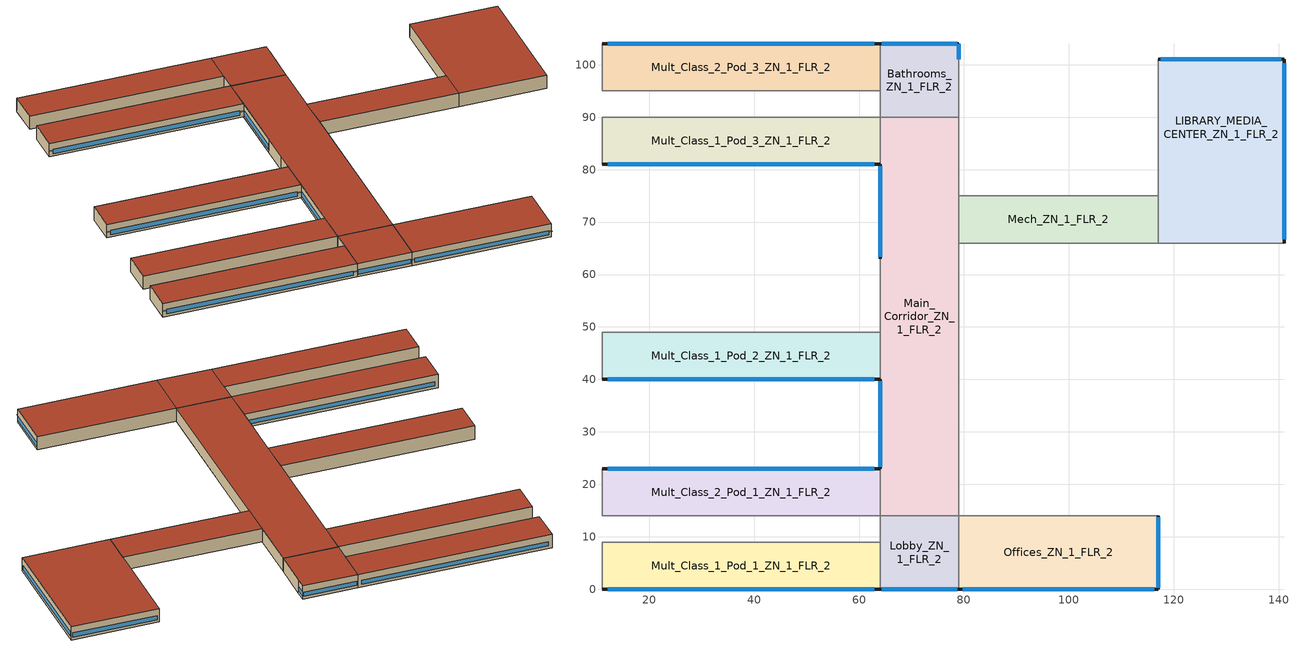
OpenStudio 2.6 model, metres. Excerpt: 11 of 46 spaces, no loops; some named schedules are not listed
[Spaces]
Bathrooms_ZN_1_FLR_2
 floor to Bathrooms_ZN_1_FLR_1: 79,104 79,90 64,90 64,104 z4
 wall outside (BTAP-Ext-Wall-Mass:U-0.21-:{ "cond"=>0.215}): 79,101 79,104 64,104 z4:8
 wall to Auditorium_ZN_1_FLR_1: 79,90 79,101 z4:8
 wall to Mult_Class_2_Pod_3_ZN_1_FLR_2: 64,104 64,95 z4:8
 wall to Corridor_Pod_3_ZN_1_FLR_2: 64,95 64,90 z4:8
 wall to Main_Corridor_ZN_1_FLR_2: 64,90 79,90 z4:8
 window: 79,101.08 79,103.92 z4.79:6.06; 78.68,104 64.32,104 z4.79:6.04
 roof outside (BTAP-Ext-Roof-Metal:U-0.138-:{ "cond"=>0.121}): 79,90 79,104 64,104 64,90 z8
Offices_ZN_1_FLR_2
 floor to Offices_ZN_1_FLR_1: 117,14 117,0 79,0 79,14 z4
 wall outside (BTAP-Ext-Wall-Mass:U-0.21-:{ "cond"=>0.215}): 79,0 117,0 117,14 z4:8
 wall to Lobby_ZN_1_FLR_2: 79,14 79,0 z4:8
 wall to Gym_ZN_1_FLR_1: 117,14 79,14 z4:8
 window: 79.77,0 116.23,0 / 117,0.3 117,13.7 z4.79:6.04
 roof outside (BTAP-Ext-Roof-Metal:U-0.138-:{ "cond"=>0.121}): 117,0 117,14 79,14 79,0 z8
Mech_ZN_1_FLR_2
 floor to Mech_ZN_1_FLR_1: 117,75 117,66 79,66 79,75 z4
 wall to Gym_ZN_1_FLR_1: 79,66 117,66 z4:8
 wall to Main_Corridor_ZN_1_FLR_2: 79,75 79,66 z4:8
 wall to Auditorium_ZN_1_FLR_1: 117,75 79,75 z4:8
 wall to LIBRARY_MEDIA_CENTER_ZN_1_FLR_2: 117,66 117,75 z4:8
 roof outside (BTAP-Ext-Roof-Metal:U-0.138-:{ "cond"=>0.121}): 117,66 117,75 79,75 79,66 z8
LIBRARY_MEDIA_CENTER_ZN_1_FLR_2
 floor to Kitchen_ZN_1_FLR_1: 141,75 141,66 117,66 117,75 z4
 floor to Cafeteria_ZN_1_FLR_1: 141,101 141,75 117,75 117,101 z4
 wall outside (BTAP-Ext-Wall-Mass:U-0.21-:{ "cond"=>0.215}): 141,66 141,101 117,101 z4:8
 wall to Auditorium_ZN_1_FLR_1: 117,101 117,75 z4:8
 wall to Aux_Gym_ZN_1_FLR_1: 117,66 141,66 z4:8
 window: 141,66.71 141,100.29 / 140.5,101 117.5,101 z4.79:6.04
 roof outside (BTAP-Ext-Roof-Metal:U-0.138-:{ "cond"=>0.121}): 141,66 141,101 117,101 117,66 z8
Main_Corridor_ZN_1_FLR_2
 floor to Main_Corridor_ZN_1_FLR_1: 79,90 79,14 64,14 64,90 z4
 wall outside (BTAP-Ext-Wall-Mass:U-0.21-:{ "cond"=>0.215}): 64,81 64,63 / 64,40 64,23 z4:8
 wall to Gym_ZN_1_FLR_1: 79,14 79,66 z4:8
 wall to Mult_Class_1_Pod_2_ZN_1_FLR_2: 64,49 64,40 z4:8
 wall to Auditorium_ZN_1_FLR_1: 79,75 79,90 z4:8
 wall to Corridor_Pod_2_ZN_1_FLR_2: 64,54 64,49 z4:8
 wall to Mult_Class_2_Pod_1_ZN_1_FLR_2: 64,23 64,14 z4:8
 wall to Mult_Class_2_Pod_2_ZN_1_FLR_2: 64,63 64,54 z4:8
 wall to Mult_Class_1_Pod_3_ZN_1_FLR_2: 64,90 64,81 z4:8
 wall to Lobby_ZN_1_FLR_2: 64,14 79,14 z4:8
 window: 64,39.64 64,23.36 / 64,80.62 64,63.38 z4.79:6.04
 roof outside (BTAP-Ext-Roof-Metal:U-0.138-:{ "cond"=>0.121}): 79,14 79,90 64,90 64,14 z8
Mult_Class_2_Pod_1_ZN_1_FLR_2
 floor to Mult_Class_2_Pod_1_ZN_1_FLR_1: 64,23 64,14 11,14 11,23 z4
 wall outside (BTAP-Ext-Wall-Mass:U-0.21-:{ "cond"=>0.215}): 64,23 11,23 z4:8
 wall to Corridor_Pod_1_ZN_1_FLR_2: 11,14 64,14 z4:8
 wall to Corner_Class_2_Pod_1_ZN_1_FLR_2: 11,23 11,14 z4:8
 window: 62.94,23 12.06,23 z4.79:6.04
 roof outside (BTAP-Ext-Roof-Metal:U-0.138-:{ "cond"=>0.121}): 64,14 64,23 11,23 11,14 z8
Mult_Class_1_Pod_1_ZN_1_FLR_2
 floor to Mult_Class_1_Pod_1_ZN_1_FLR_1: 64,9 64,0 11,0 11,9 z4
 wall outside (BTAP-Ext-Wall-Mass:U-0.21-:{ "cond"=>0.215}): 11,0 64,0 z4:8
 wall to Lobby_ZN_1_FLR_2: 64,0 64,9 z4:8
 wall to Corridor_Pod_1_ZN_1_FLR_2: 64,9 11,9 z4:8
 wall to Corner_Class_1_Pod_1_ZN_1_FLR_2: 11,9 11,0 z4:8
 window: 12.06,0 62.94,0 z4.79:6.04
 roof outside (BTAP-Ext-Roof-Metal:U-0.138-:{ "cond"=>0.121}): 64,0 64,9 11,9 11,0 z8
Mult_Class_1_Pod_2_ZN_1_FLR_2
 floor to Mult_Class_1_Pod_2_ZN_1_FLR_1: 64,49 64,40 11,40 11,49 z4
 wall outside (BTAP-Ext-Wall-Mass:U-0.21-:{ "cond"=>0.215}): 11,40 64,40 z4:8
 wall to Corner_Class_1_Pod_2_ZN_1_FLR_2: 11,49 11,40 z4:8
 wall to Corridor_Pod_2_ZN_1_FLR_2: 64,49 11,49 z4:8
 window: 12.06,40 62.94,40 z4.79:6.04
 roof outside (BTAP-Ext-Roof-Metal:U-0.138-:{ "cond"=>0.121}): 64,40 64,49 11,49 11,40 z8
Mult_Class_1_Pod_3_ZN_1_FLR_2
 floor to Mult_Class_1_Pod_3_ZN_1_FLR_1: 64,90 64,81 11,81 11,90 z4
 wall outside (BTAP-Ext-Wall-Mass:U-0.21-:{ "cond"=>0.215}): 11,81 64,81 z4:8
 wall to Corridor_Pod_3_ZN_1_FLR_2: 64,90 11,90 z4:8
 wall to Corner_Class_1_Pod_3_ZN_1_FLR_2: 11,90 11,81 z4:8
 window: 12.06,81 62.94,81 z4.79:6.04
 roof outside (BTAP-Ext-Roof-Metal:U-0.138-:{ "cond"=>0.121}): 64,81 64,90 11,90 11,81 z8
Mult_Class_2_Pod_3_ZN_1_FLR_2
 floor to Mult_Class_2_Pod_3_ZN_1_FLR_1: 64,104 64,95 11,95 11,104 z4
 wall outside (BTAP-Ext-Wall-Mass:U-0.21-:{ "cond"=>0.215}): 64,104 11,104 z4:8
 wall to Corner_Class_2_Pod_3_ZN_1_FLR_2: 11,104 11,95 z4:8
 wall to Corridor_Pod_3_ZN_1_FLR_2: 11,95 64,95 z4:8
 window: 62.94,104 12.06,104 z4.79:6.04
 roof outside (BTAP-Ext-Roof-Metal:U-0.138-:{ "cond"=>0.121}): 64,95 64,104 11,104 11,95 z8
Lobby_ZN_1_FLR_2
 floor to Lobby_ZN_1_FLR_1: 79,14 79,0 64,0 64,14 z4
 wall outside (BTAP-Ext-Wall-Mass:U-0.21-:{ "cond"=>0.215}): 64,0 79,0 z4:8
 wall to Corridor_Pod_1_ZN_1_FLR_2: 64,14 64,9 z4:8
 window: 64.32,0 78.68,0 z4.79:6.04
 roof outside (BTAP-Ext-Roof-Metal:U-0.138-:{ "cond"=>0.121}): 79,0 79,14 64,14 64,0 z8
shading: 63.97,81 11.03,81 11.03,80.54 63.97,80.54 z6.06; 63.97,40 11.03,40 11.03,39.54 63.97,39.54 z6.06; 63.97,0 11.03,0 11.03,-0.46 63.97,-0.46 z6.06; 78.97,0 64.03,0 64.03,-0.46 78.97,-0.46 z6.07; 116.97,0 79.03,0 79.03,-0.46 116.97,-0.46 z6.06
[Site]
Edmonton Intl AP: Latitude {deg}=53.31; Longitude {deg}=-113.579; Time Zone {hr}=-7; Elevation {m}=723.3; Terrain=City
[Building]
SecondarySchool-CAN_AB_Edmonton.Intl.AP.711230_CWEC2016.epw created: 2019-07-24 20:55:42 +0000: North Axis {deg}=0; Default Construction Set=BTAP-Mass at hdd = 5120.0; Standards Number of Stories=2; Standards Number of Above Ground Stories=2; Standards Building Type=NECB2017_SecondarySchool
[ClimateZones]
Climate Zone Institution Name 1=ASHRAE; Climate Zone Document Name 1=ANSI/ASHRAE Standard 169; Climate Zone Document Year 1=2006; Climate Zone Institution Name 2=CEC; Climate Zone Document Name 2=California Climate Zone Descriptions; Climate Zone Document Year 2=1995
[Site:WaterMainsTemperature]
Calculation Method=Correlation; Annual Average Outdoor Air Temperature {C}=2.68333; Maximum Difference In Monthly Average Outdoor Air Temperatures {deltaC}=28.8
[Site:GroundTemperature:BuildingSurface]
19.527, 19.502, 19.536, 19.598, 20.002, 21.64, 22.225, 22.375, 21.449, 20.121, 19.802, 19.633
[SizingPeriod:DesignDay] Barometric Pressure {Pa}=92932; Sky Clearness=0; Rain Indicator=0; Snow Indicator=0; Day of Month=21; Daylight Saving Time Indicator=0; Humidity Indicating Type=Wetbulb; Dry-Bulb Temperature Range Modifier Type=DefaultMultipliers
Name | Maximum Dry-Bulb Temperature {C} | Daily Dry-Bulb Temperature Range {deltaC} | Humidity Indicating Conditions at Maximum Dry-Bulb | Wind Speed {m/s} | Wind Direction {deg} | Month | Day Type | Solar Model Indicator | ASHRAE Taub | ASHRAE Taud
Edmonton Intl AP Ann Htg 99.6% Condns DB | -32.6 | 0 | -32.6 | 2.1 | 180 | 1 | WinterDesignDay | ASHRAEClearSky
Edmonton Intl AP Ann Clg .4% Condns DB=>MWB | 27.8 | 12.5 | 17.9 | 3.8 | 150 | 7 | SummerDesignDay | ASHRAETau | 0.353 | 2.421
[Material:NoMass] Roughness=Smooth; Thermal Absorptance=0.9; Solar Absorptance=0.7
Name | Thermal Resistance {m2-K/W} | Visible Absorptance
Typical Carpet Pad | 0.21648 | 0.8
Typical Insulation 1 | 5.91238 | 0.7
Typical Insulation 2 | 4.49096 | 0.7
Typical Insulation 3 | 7.24636 | 0.7
Typical Carpet Pad 2 | 1.25503 | 0.8
Typical Carpet Pad 3 | 3.45515 | 0.8
Typical Insulation 4 | 0.526298 | 0.7
Typical Insulation 5 | 0.526316 | 0.7
Typical Insulation 6 R-24.87 | 4.38022 | 0.7
Typical Insulation 6 R-46.93 | 8.26445 | 0.7
[Material]
Name | Roughness | Thickness {m} | Conductivity {W/m-K} | Density {kg/m3} | Specific Heat {J/kg-K} | Thermal Absorptance | Solar Absorptance | Visible Absorptance
100mm Normalweight concrete floor | MediumSmooth | 0.1016 | 2.31 | 2322 | 832
G01 13mm gypsum board | Smooth | 0.0127 | 0.16 | 800 | 1090 | 0.9 | 0.7 | 0.5
G05 25mm wood | MediumSmooth | 0.0254 | 0.15 | 608 | 1630 | 0.9 | 0.5 | 0.5
4 in. Normalweight Concrete Floor | MediumRough | 0.1016 | 2.31 | 2322 | 832 | 0.9 | 0.7 | 0.7
1IN Stucco; 1IN Stucco 1 | Smooth | 0.0253 | 0.6918 | 1858 | 837 | 0.9 | 0.7 | 0.92
8IN CONCRETE HW RefBldg; 8IN CONCRETE HW RefBldg 1 | Rough | 0.2032 | 1.311 | 2240 | 836.8 | 0.9 | 0.7 | 0.7
1/2IN Gypsum; 1/2IN Gypsum 1 | Smooth | 0.0127 | 0.16 | 784.9 | 830 | 0.9 | 0.4 | 0.4
Metal Roof Surface; F08 Metal surface; Metal Roof Surface 1 | Smooth | 0.0008 | 45.28 | 7824 | 500 | 0.9 | 0.7 | 0.7
6 in. Normalweight Concrete Floor | MediumRough | 0.1524 | 2.31 | 2322 | 832 | 0.9 | 0.7 | 0.7
[Construction]
BTAP-Int-Floor: 100mm Normalweight concrete floor, Typical Carpet Pad
BTAP-Int-Wall: G01 13mm gypsum board, G01 13mm gypsum board
BTAP-Int-Ceiling: Typical Carpet Pad, 100mm Normalweight concrete floor
BTAP-Ext-DaylightDiffuser: SimpleGlazing
BTAP-Int-Door: G05 25mm wood
BTAP-Ext-Floor-Mass:U-0.162: Typical Insulation 1, 4 in. Normalweight Concrete Floor, Typical Carpet Pad
BTAP-Ext-Wall-Mass:U-0.21: 1IN Stucco, 8IN CONCRETE HW RefBldg, Typical Insulation 2, 1/2IN Gypsum
BTAP-Ext-Roof-Metal:U-0.138: Metal Roof Surface, Typical Insulation 3
BTAP-Grnd-Floor-Mass:U-0.757: 6 in. Normalweight Concrete Floor, Typical Carpet Pad 2
BTAP-Grnd-Roof-Mass:U-0.284: 6 in. Normalweight Concrete Floor, Typical Carpet Pad 3
BTAP-Ext-Door:U-1.9000000000000001: F08 Metal surface, Typical Insulation 4
BTAP-Ext-OverHeadDoor:U-1.9000000000000001: Typical Insulation 5
BTAP-Ext-DaylightDiffuser:U=0.190 SHGC=0.600: SimpleGlazing:U=0.190 SHGC=0.600
BTAP-Ext-Wall-Mass:U-0.21-:{ "cond"=>0.215}: 1IN Stucco 1, 8IN CONCRETE HW RefBldg 1, Typical Insulation 6 R-24.87, 1/2IN Gypsum 1
BTAP-Ext-Roof-Metal:U-0.138-:{ "cond"=>0.121}: Metal Roof Surface 1, Typical Insulation 6 R-46.93
[DefaultConstructionSet]
BTAP-Mass at hdd = 5120.0: Default Exterior Surface Constructions=BTAP-Mass at hdd = 5120.0; Default Interior Surface Constructions=Default Surface Constructions 2; Default Ground Contact Surface Constructions=BTAP-Mass at hdd = 5120.0 1; Default Exterior SubSurface Constructions=BTAP-Mass at hdd = 5120.0; Default Interior SubSurface Constructions=Default Sub Surface Constructions 2; Interior Partition Construction=BTAP-Int-Door
[DefaultSurfaceConstructions]
Name | Floor Construction | Wall Construction | Roof Ceiling Construction
Default Surface Constructions 2 | BTAP-Int-Floor | BTAP-Int-Wall | BTAP-Int-Ceiling
BTAP-Mass at hdd = 5120.0 | BTAP-Ext-Floor-Mass:U-0.162 | BTAP-Ext-Wall-Mass:U-0.21 | BTAP-Ext-Roof-Metal:U-0.138
BTAP-Mass at hdd = 5120.0 1 | BTAP-Grnd-Floor-Mass:U-0.757 | BTAP-Grnd-Roof-Mass:U-0.284 | BTAP-Grnd-Roof-Mass:U-0.284
[DefaultSubSurfaceConstructions]
Name | Fixed Window Construction | Operable Window Construction | Door Construction | Glass Door Construction | Overhead Door Construction | Skylight Construction | Tubular Daylight Dome Construction | Tubular Daylight Diffuser Construction
Default Sub Surface Constructions 2 | BTAP-Ext-DaylightDiffuser | BTAP-Ext-DaylightDiffuser | BTAP-Int-Door
BTAP-Mass at hdd = 5120.0 | BTAP-Ext-DaylightDiffuser:U=0.190 SHGC=0.600 | BTAP-Ext-DaylightDiffuser:U=0.190 SHGC=0.600 | BTAP-Ext-Door:U-1.9000000000000001 | BTAP-Ext-DaylightDiffuser:U=0.190 SHGC=0.600 | BTAP-Ext-OverHeadDoor:U-1.9000000000000001 | BTAP-Ext-DaylightDiffuser:U=0.190 SHGC=0.600 | BTAP-Ext-DaylightDiffuser:U=0.190 SHGC=0.600 | BTAP-Ext-DaylightDiffuser:U=0.190 SHGC=0.600
[WindowMaterial:SimpleGlazingSystem] Solar Heat Gain Coefficient=0.3; Visible Transmittance=0.21
Name | U-Factor {W/m2-K}
SimpleGlazing | 2.2
SimpleGlazing:U=0.190 SHGC=0.600 | 1.9
[Space] Building Story=Building Story 2; Part of Total Floor Area=Yes
Name | Space Type | Thermal Zone
Bathrooms_ZN_1_FLR_2 | Space Function Washroom - other-sch-D | WET_ST=Washroom - other-sch-D_FL=Building Story 2_SCHD
LIBRARY_MEDIA_CENTER_ZN_1_FLR_2 | Space Function Library reading area | ALL_ST=Library reading area_FL=Building Story 2_SCH=C
Mult_Class_1_Pod_3_ZN_1_FLR_2; Mult_Class_1_Pod_1_ZN_1_FLR_2; Mult_Class_1_Pod_2_ZN_1_FLR_2 | Space Function Classroom/Lecture hall/Training room other | ALL_ST=Classroom/Lecture hall/Training room other_FL=Building Story 2_SCH=D 1
Offices_ZN_1_FLR_2 | Space Function Office enclosed <= 25 m2 | ALL_ST=Office enclosed <= 25 m2_FL=Building Story 2_SCH=A
Mult_Class_2_Pod_3_ZN_1_FLR_2; Mult_Class_2_Pod_1_ZN_1_FLR_2 | Space Function Classroom/Lecture hall/Training room other | ALL_ST=Classroom/Lecture hall/Training room other_FL=Building Story 2_SCH=D 2
Mech_ZN_1_FLR_2 | Space Function Electrical/Mechanical room-sch-D | WILD_ST=Electrical/Mechanical room-sch-D_FL=Building Story 2_SCH=D
Main_Corridor_ZN_1_FLR_2 | Space Function Corridor/Transition area other-sch-D | WILD_ST=Corridor/Transition area other-sch-D_FL=Building Story 2_SCH=D
Lobby_ZN_1_FLR_2 | Space Function Lobby - other | ALL_ST=Lobby - other_FL=Building Story 2_SCH=C
[BuildingStory]
Building Story 2: Nominal Z Coordinate {m}=4
[SpaceType] Standards Building Type=Space Function
Name | Default Schedule Set | Design Specification Outdoor Air Object | Standards Space Type
Space Function Washroom - other-sch-D | Space Function Washroom - other-sch-D Schedule Set | Space Function Washroom - other-sch-D Ventilation | Washroom - other-sch-D
Space Function Classroom/Lecture hall/Training room other | Space Function Classroom/Lecture hall/Training room other Schedule Set | Space Function Classroom/Lecture hall/Training room other Ventilation | Classroom/Lecture hall/Training room other
Space Function Library reading area | Space Function Library reading area Schedule Set | Space Function Library reading area Ventilation | Library reading area
[People:Definition] Number of People Calculation Method=People/Area; Fraction Radiant=0.3
Name | People per Space Floor Area {person/m2}
Space Function Electrical/Mechanical room-sch-D People Definition | 0.00500182
Space Function Library reading area People Definition; Space Function Office enclosed <= 25 m2 People Definition | 0.0500182
Space Function Lobby - other People Definition | 0.100036
Space Function Washroom - other-sch-D People Definition | 0.0333454
[People] Work Efficiency Schedule=Work Efficiency Schedule; Clothing Insulation Schedule=Clothing Schedule; Air Velocity Schedule=Air Velocity Schedule; Multiplier=1
Name | People Definition | Space or SpaceType
Space Function Electrical/Mechanical room-sch-D People | Space Function Electrical/Mechanical room-sch-D People Definition | Space Function Electrical/Mechanical room-sch-D
Space Function Library reading area People | Space Function Library reading area People Definition | Space Function Library reading area
Space Function Lobby - other People | Space Function Lobby - other People Definition | Space Function Lobby - other
Space Function Washroom - other-sch-D People | Space Function Washroom - other-sch-D People Definition | Space Function Washroom - other-sch-D
[Lights:Definition] Design Level Calculation Method=Watts/Area; Fraction Radiant=0.5; Fraction Visible=0.2
Name | Watts per Space Floor Area {W/m2}
Space Function Electrical/Mechanical room-sch-D Lights Definition | 4.60167
Space Function Library reading area Lights Definition-new | 10.3
Space Function Lobby - other Lights Definition-new | 9
Space Function Office enclosed <= 25 m2 Lights Definition-new | 8
Space Function Washroom - other-sch-D Lights Definition-new | 6.8
[Lights] Fraction Replaceable=1
Name | Lights Definition | Space or SpaceType
Space Function Electrical/Mechanical room-sch-D Lights | Space Function Electrical/Mechanical room-sch-D Lights Definition | Space Function Electrical/Mechanical room-sch-D
Space Function Library reading area Lights | Space Function Library reading area Lights Definition-new | Space Function Library reading area
Space Function Lobby - other Lights | Space Function Lobby - other Lights Definition-new | Space Function Lobby - other
Space Function Washroom - other-sch-D Lights | Space Function Washroom - other-sch-D Lights Definition-new | Space Function Washroom - other-sch-D
[ElectricEquipment:Definition] Design Level Calculation Method=Watts/Area; Fraction Radiant=0.5
Name | Watts per Space Floor Area {W/m2}
Space Function Washroom - other-sch-D Elec Equip Definition - 30.0 percent reduction; Space Function Electrical/Mechanical room-sch-D Elec Equip Definition - 30.0 percent reduction; Space Function Library reading area Elec Equip Definition - 30.0 percent reduction; Space Function Lobby - other Elec Equip Definition - 30.0 percent reduction | 0.700254
Space Function Office enclosed <= 25 m2 Elec Equip Definition - 30.0 percent reduction | 5.25191
[ElectricEquipment]
Name | Electric Equipment Definition | Space or SpaceType
Space Function Electrical/Mechanical room-sch-D Elec Equip 30.0 percent reduction | Space Function Electrical/Mechanical room-sch-D Elec Equip Definition - 30.0 percent reduction | Space Function Electrical/Mechanical room-sch-D
Space Function Library reading area Elec Equip 30.0 percent reduction | Space Function Library reading area Elec Equip Definition - 30.0 percent reduction | Space Function Library reading area
Space Function Lobby - other Elec Equip 30.0 percent reduction | Space Function Lobby - other Elec Equip Definition - 30.0 percent reduction | Space Function Lobby - other
Space Function Washroom - other-sch-D Elec Equip 30.0 percent reduction | Space Function Washroom - other-sch-D Elec Equip Definition - 30.0 percent reduction | Space Function Washroom - other-sch-D
[DesignSpecification:OutdoorAir] Outdoor Air Method=Sum; Outdoor Air Flow per Person {m3/s-person}=0; Outdoor Air Flow Rate {m3/s}=0; Outdoor Air Flow Air Changes per Hour {1/hr}=0
Name | Outdoor Air Flow per Floor Area {m3/s-m2}
Space Function Electrical/Mechanical room-sch-D Ventilation; Space Function Washroom - other-sch-D Ventilation | 0.0003048
Space Function Library reading area Ventilation | 0.0008636
Space Function Lobby - other Ventilation | 0.0041148
[DefaultScheduleSet] People Activity Level Schedule=NECB-Activity; Infiltration Schedule=Always On
Name | Number of People Schedule | Lighting Schedule | Electric Equipment Schedule
Space Function Electrical/Mechanical room-sch-D Schedule Set | NECB-D-Occupancy | NECB-D-Lighting | NECB-D-Electric-Equipment
Space Function Library reading area Schedule Set; Space Function Lobby - other Schedule Set | NECB-C-Occupancy | NECB-C-Occupancy-NECB-C-Lighting-0.0-0.0-0.67-Light Ruleset | NECB-C-Electric-Equipment
Space Function Washroom - other-sch-D Schedule Set | NECB-D-Occupancy | NECB-D-Occupancy-NECB-D-Lighting-0.5-0.0-0.67-Light Ruleset | NECB-D-Electric-Equipment
[ThermostatSetpoint:DualSetpoint]
Name | Heating Setpoint Temperature Schedule | Cooling Setpoint Temperature Schedule
Space Function Washroom - other-sch-D Thermostat 6; Space Function Classroom/Lecture hall/Training room other Thermostat 51; Space Function Corridor/Transition area other-sch-D Thermostat 17; Space Function Electrical/Mechanical room-sch-D Thermostat 6 | NECB-D-Thermostat Setpoint-Heating | NECB-D-Thermostat Setpoint-Cooling
Space Function Lobby - other Thermostat 6; Space Function Library reading area Thermostat 3 | NECB-C-Thermostat Setpoint-Heating | NECB-C-Thermostat Setpoint-Cooling
Space Function Office enclosed <= 25 m2 Thermostat 6 | NECB-A-Thermostat Setpoint-Heating | NECB-A-Thermostat Setpoint-Cooling
[SpaceInfiltration:DesignFlowRate] Schedule=Always On Discrete; Design Flow Rate Calculation Method=Flow/ExteriorArea; Flow per Exterior Surface Area {m3/s-m2}=0.000240807; Constant Term Coefficient=0; Temperature Term Coefficient=0; Velocity Term Coefficient=0.224; Velocity Squared Term Coefficient=0
Name | Space or SpaceType
Bathrooms_ZN_1_FLR_2 Infiltration | Bathrooms_ZN_1_FLR_2
LIBRARY_MEDIA_CENTER_ZN_1_FLR_2 Infiltration | LIBRARY_MEDIA_CENTER_ZN_1_FLR_2
Lobby_ZN_1_FLR_2 Infiltration | Lobby_ZN_1_FLR_2
Main_Corridor_ZN_1_FLR_2 Infiltration | Main_Corridor_ZN_1_FLR_2
Mech_ZN_1_FLR_2 Infiltration | Mech_ZN_1_FLR_2
Mult_Class_1_Pod_1_ZN_1_FLR_2 Infiltration | Mult_Class_1_Pod_1_ZN_1_FLR_2
Mult_Class_1_Pod_2_ZN_1_FLR_2 Infiltration | Mult_Class_1_Pod_2_ZN_1_FLR_2
Mult_Class_1_Pod_3_ZN_1_FLR_2 Infiltration | Mult_Class_1_Pod_3_ZN_1_FLR_2
Mult_Class_2_Pod_1_ZN_1_FLR_2 Infiltration | Mult_Class_2_Pod_1_ZN_1_FLR_2
Mult_Class_2_Pod_3_ZN_1_FLR_2 Infiltration | Mult_Class_2_Pod_3_ZN_1_FLR_2
Offices_ZN_1_FLR_2 Infiltration | Offices_ZN_1_FLR_2
[ThermalZone] Use Ideal Air Loads=No
Name | Thermostat
WET_ST=Washroom - other-sch-D_FL=Building Story 2_SCHD | Space Function Washroom - other-sch-D Thermostat 6
ALL_ST=Lobby - other_FL=Building Story 2_SCH=C | Space Function Lobby - other Thermostat 6
ALL_ST=Classroom/Lecture hall/Training room other_FL=Building Story 2_SCH=D 1 | Space Function Classroom/Lecture hall/Training room other Thermostat 51
ALL_ST=Classroom/Lecture hall/Training room other_FL=Building Story 2_SCH=D 2 | Space Function Classroom/Lecture hall/Training room other Thermostat 52
ALL_ST=Library reading area_FL=Building Story 2_SCH=C | Space Function Library reading area Thermostat 3
ALL_ST=Office enclosed <= 25 m2_FL=Building Story 2_SCH=A | Space Function Office enclosed <= 25 m2 Thermostat 6
WILD_ST=Corridor/Transition area other-sch-D_FL=Building Story 2_SCH=D | Space Function Corridor/Transition area other-sch-D Thermostat 17
WILD_ST=Electrical/Mechanical room-sch-D_FL=Building Story 2_SCH=D | Space Function Electrical/Mechanical room-sch-D Thermostat 6
